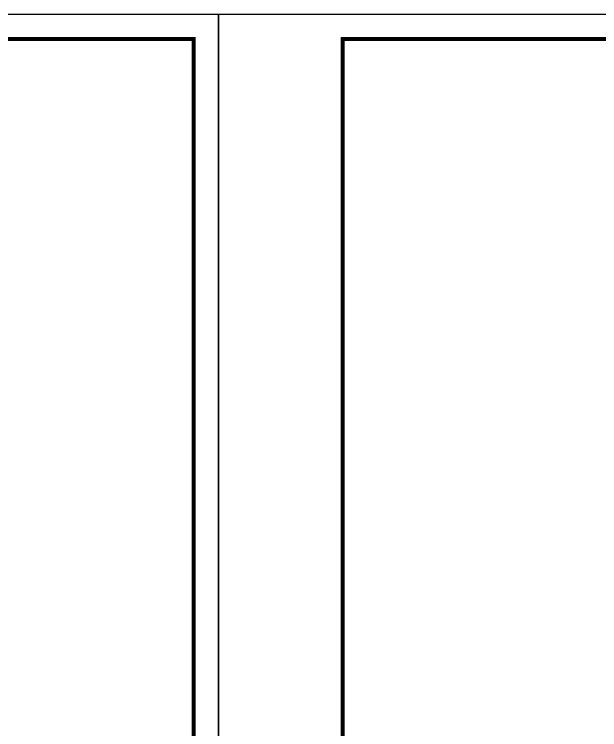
# Model space of a CAD drawing. Extents: x 1225 to 6895, y 909 to 1228.
# Drawn here: x 4544 to 4661.8, y 1083.6 to 1227.5 of the extents above; entities that cross this region are included whole.
import ezdxf
from ezdxf.enums import TextEntityAlignment as Align

# ---------------------------------------------------------------- set-up
doc = ezdxf.new("R2010")
doc.units = 0
doc.layers.get('0').update_dxf_attribs({"linetype": 'CONTINUOUS'})
doc.layers.add('OUT-TITLE', color=2, linetype='CONTINUOUS')
doc.layers.add('PUB_TITLE', color=252, linetype='CONTINUOUS')
doc.styles.get("Standard").update_dxf_attribs({"font": ''})
doc.styles.get('STANDARD').set_extended_font_data('SimSun')

# ---------------------------------------------------------------- blocks, each defined once
blk = doc.blocks.new('A3-420X297_____DWG')
at = {"layer": 'OUT-TITLE', "color": 5}
blk.add_lwpolyline([(0, 0), (0, 297), (420, 297), (420, 0)], close=True, dxfattribs=at)
at = {"layer": 'PUB_TITLE', "color": 4, "const_width": 0.8}
blk.add_lwpolyline([(25, 10), (25, 292), (415, 292), (415, 10)], close=True, dxfattribs=at)
blk = doc.blocks.new('F2E1584ED75C4AF7ACE72E8D97')
blk.add_blockref('A3-420X297_____DWG', (0, -297))
at = {"width": 0.7}
for tag, p in [('工程名称_001', (370.47, -267.77)), ('图纸名称_001', (371.15, -273.02))]:
    blk.add_attdef(tag, text='', height=2, dxfattribs=at).set_placement(p, align=Align.TOP_LEFT)
for tag, p in [('设计单位', (326.36, -270.59)), ('设计阶段', (402.18, -270.65)), ('比例', (358, -282.4)), ('日期', (358, -286.15)), ('图号', (380.99, -286.15))]:
    blk.add_attdef(tag, p, '', height=2, dxfattribs=at)
for tag, p in [('审批', (336.15, -275.08)), ('校核', (358.11, -275.09)), ('审核', (336.08, -278.9))]:
    blk.add_attdef(tag, p, '', height=2.5)
blk = doc.blocks.new('24149E4AF33B4AAAB6B4F88587')
blk.add_blockref('A3-420X297_____DWG', (0, -297))
at = {"width": 0.7}
for tag, p in [('工程名称_001', (370.47, -267.77)), ('图纸名称_001', (371.15, -273.02))]:
    blk.add_attdef(tag, text='', height=2, dxfattribs=at).set_placement(p, align=Align.TOP_LEFT)
for tag, p in [('设计单位', (326.36, -270.59)), ('设计阶段', (402.18, -270.65)), ('比例', (358, -282.4)), ('日期', (358, -286.15)), ('图号', (380.99, -286.15))]:
    blk.add_attdef(tag, p, '', height=2, dxfattribs=at)
for tag, p in [('审批', (336.15, -275.08)), ('校核', (358.11, -275.09)), ('审核', (336.08, -278.9))]:
    blk.add_attdef(tag, p, '', height=2.5)

msp = doc.modelspace()

# ---------------------------------------------------------------- block references
for name, p in [('F2E1584ED75C4AF7ACE72E8D97', (4165.084, 1227.526)), ('24149E4AF33B4AAAB6B4F88587', (4585.084, 1227.526))]:
    msp.add_blockref(name, p)

doc.saveas('drawing.dxf')
